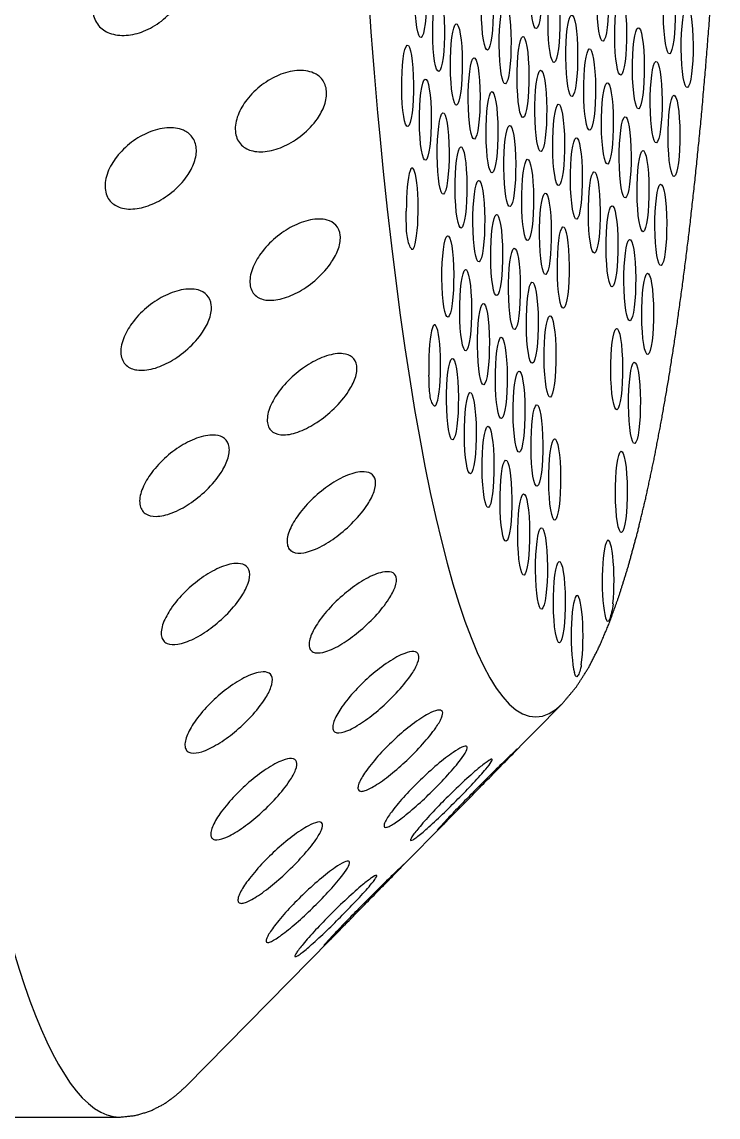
# Model space of a CAD drawing. Extents: x 413 to 494, y 628 to 766.
# Drawn here: x 437.022 to 437.801, y 680.07 to 681.296 of the extents above; entities that cross this region are included whole.
import ezdxf

# ---------------------------------------------------------------- set-up
doc = ezdxf.new("R2010")
doc.units = 0
doc.header["$MEASUREMENT"] = 0
doc.layers.add('1', color=4, linetype='Continuous')
doc.layers.add('BDIM_YELLOW', color=2, linetype='Continuous')

# ---------------------------------------------------------------- blocks, each defined once
blk = doc.blocks.new('2018 BEAM (110V)')
at = {"layer": 'BDIM_YELLOW'}
for p, q in [((24.2443, 37.0731), (24.1803, 37.0081)), ((24.1285, 36.9554), (24.049, 36.8746)), ((24.0069, 36.8318), (23.8226, 36.6445)), ((23.2391, 36.6099), (23.748, 36.6099))]:
    blk.add_line(p, q, dxfattribs=at)
for centre, major_axis, start_param, end_param in [((23.748, 38.4849), (0, -1.875), 3.141593, 6.283185), ((24.2139, 38.4849), (0, -1.4272), 2.994561, 6.430217), ((24.2145, 37.8734), (0, 0.0455), 0.253665, 6.53685), ((24.0853, 37.8635), (0, 0.0455), 0.253665, 6.53685), ((24.2891, 37.8593), (0, 0.0455), 0.253665, 6.53685), ((24.1599, 37.8495), (0, 0.0455), 0.253665, 6.53685), ((24.3637, 37.8453), (0, 0.0455), 0.253665, 6.53685), ((24.2345, 37.8355), (0, 0.0455), 0.253665, 6.53685), ((24.1053, 37.8256), (0, 0.0455), 0.253665, 6.53685), ((24.3091, 37.8215), (0, 0.0455), 0.253665, 6.53685), ((24.1798, 37.8116), (0, 0.0455), 0.253665, 6.53685), ((24.2544, 37.7976), (0, 0.0455), 0.253665, 6.53685), ((24.3836, 37.8075), (0, 0.0455), 0.253665, 6.53685), ((24.1252, 37.7878), (0, 0.0455), 0.253665, 6.53685), ((24.329, 37.7836), (0, 0.0455), 0.253665, 6.53685), ((24.1998, 37.7738), (0, 0.0455), 0.253665, 6.53685), ((24.0706, 37.7639), (0, 0.0455), 0.253665, 6.53685), ((24.2744, 37.7598), (0, 0.0455), 0.253665, 6.53685), ((24.1451, 37.7499), (0, 0.0455), 0.253665, 6.53685), ((24.2197, 37.7359), (0, 0.0455), 0.253665, 6.53685), ((24.3489, 37.7457), (0, 0.0455), 0.253665, 6.53685), ((24.0905, 37.7261), (0, 0.0455), 0.253665, 6.53685), ((24.1651, 37.712), (0, 0.0455), 0.253665, 6.53685), ((24.2943, 37.7219), (0, 0.0455), 0.253665, 6.53685), ((24.2397, 37.698), (0, 0.0455), 0.253665, 6.53685), ((24.3689, 37.7079), (0, 0.0455), 0.253665, 6.53685), ((24.1104, 37.6882), (0, 0.0455), 0.253665, 6.53685), ((24.185, 37.6742), (0, 0.0455), 0.253665, 6.53685), ((24.3142, 37.684), (0, 0.0455), 0.253665, 6.53685), ((24.1304, 37.6503), (0, 0.0455), 0.253665, 6.53685), ((24.2596, 37.6602), (0, 0.0455), 0.253665, 6.53685), ((24.3342, 37.6462), (0, 0.0455), 0.253665, 6.53685), ((24.0758, 37.6265), (0, 0.0455), 2.883569, 7.913917), ((24.205, 37.6363), (0, 0.0455), 0.253665, 6.53685), ((24.1503, 37.6125), (0, 0.0455), 0.253665, 6.53685), ((24.2796, 37.6223), (0, 0.0455), 0.253665, 6.53685), ((24.3541, 37.6083), (0, 0.0455), 0.253665, 6.53685), ((24.2249, 37.5984), (0, 0.0455), 0.253665, 6.53685), ((24.2995, 37.5844), (0, 0.0455), 0.253665, 6.53685), ((24.1703, 37.5746), (0, 0.0455), 0.253665, 6.53685), ((24.1156, 37.5507), (0, 0.0455), 0.253665, 6.53685), ((24.2449, 37.5606), (0, 0.0455), 0.253665, 6.53685), ((24.3194, 37.5466), (0, 0.0455), 0.253665, 6.53685), ((24.1902, 37.5367), (0, 0.0455), 0.253665, 6.53685), ((24.1356, 37.5129), (0, 0.0455), 0.253665, 6.53685), ((24.3394, 37.5087), (0, 0.0455), 0.253665, 6.53685), ((24.2102, 37.4989), (0, 0.0455), 0.253665, 6.53685), ((24.1555, 37.475), (0, 0.0455), 0.253665, 6.53685), ((24.2301, 37.461), (0, 0.0455), 0.253665, 6.53685), ((24.1009, 37.4511), (0, 0.0455), 3.065388, 8.095736), ((24.3047, 37.447), (0, 0.0455), 0.253665, 6.53685), ((24.1755, 37.4371), (0, 0.0455), 0.253665, 6.53685), ((24.1208, 37.4133), (0, 0.0455), 0.253665, 6.53685), ((24.3246, 37.4091), (0, 0.0455), 0.253665, 6.53685), ((24.1954, 37.3993), (0, 0.0455), 0.253665, 6.53685), ((24.1408, 37.3754), (0, 0.0455), 0.253665, 6.53685), ((24.2154, 37.3614), (0, 0.0455), 0.253665, 6.53685), ((24.1607, 37.3375), (0, 0.0455), 0.253665, 6.53685), ((24.2353, 37.3235), (0, 0.0455), 0.253665, 6.53685), ((24.3099, 37.3095), (0, 0.0455), 0.253665, 6.53685), ((24.1807, 37.2997), (0, 0.0455), 0.253665, 6.53685), ((24.2006, 37.2618), (0, 0.0455), 0.253665, 6.53685), ((24.2205, 37.2239), (0, 0.0455), 0.253665, 6.53685), ((24.2951, 37.2099), (0, 0.0455), 4.112585, 9.142933), ((24.2405, 37.1861), (0, 0.0455), 0.253665, 6.53685), ((24.2604, 37.1482), (0, 0.0455), 3.930767, 8.961115)]:
    blk.add_ellipse(centre, major_axis=major_axis, ratio=0.145722, start_param=start_param, end_param=end_param, dxfattribs=at)
for points in [[(24.2443, 37.0731), (24.2598, 37.0917), (24.2733, 37.1129), (24.2854, 37.1367), (24.2968, 37.1636), (24.3075, 37.1935), (24.3178, 37.2266), (24.3277, 37.2628), (24.3372, 37.3022), (24.3463, 37.3447), (24.355, 37.3902), (24.3634, 37.4386), (24.3713, 37.4898), (24.3788, 37.5437), (24.3859, 37.6002), (24.3925, 37.6591), (24.3987, 37.7202), (24.4043, 37.7834), (24.4095, 37.8485), (24.4141, 37.9154), (24.4183, 37.9838)], [(23.748, 36.6099), (23.7657, 36.6117), (23.7824, 36.6167), (23.7974, 36.6243), (23.8107, 36.6337), (23.8226, 36.6445)]]:
    blk.add_open_spline(points, degree=1, dxfattribs=at)
for points, knots in [([(23.7726, 37.8242), (23.7664, 37.822), (23.7596, 37.8206), (23.7466, 37.8202), (23.7403, 37.8214), (23.7306, 37.8257), (23.7264, 37.8289), (23.7217, 37.8353), (23.7205, 37.8377), (23.7187, 37.843), (23.7181, 37.8459), (23.7178, 37.8518), (23.718, 37.8549), (23.7191, 37.8612), (23.72, 37.8644), (23.7237, 37.8736), (23.7274, 37.8794), (23.7362, 37.89), (23.7421, 37.8953), (23.7547, 37.9035), (23.7614, 37.9066), (23.7741, 37.9105), (23.7812, 37.9116), (23.7948, 37.911), (23.8013, 37.9093), (23.8103, 37.9041), (23.8138, 37.901), (23.8189, 37.893), (23.8204, 37.8881), (23.821, 37.8778), (23.8201, 37.8721), (23.8161, 37.8612), (23.8131, 37.856), (23.8051, 37.8452), (23.7991, 37.8394), (23.7861, 37.83), (23.7791, 37.8265), (23.7726, 37.8242)], [0, 0, 0, 0, 0.0233552, 0.0233552, 0.0467103, 0.0467103, 0.0658795, 0.0658795, 0.0754641, 0.0754641, 0.0850487, 0.0850487, 0.0946332, 0.0946332, 0.1042178, 0.1042178, 0.123387, 0.123387, 0.1467421, 0.1467421, 0.1700973, 0.1700973, 0.1945396, 0.1945396, 0.2189818, 0.2189818, 0.2355966, 0.2355966, 0.2522113, 0.2522113, 0.2688261, 0.2688261, 0.2854408, 0.2854408, 0.3098831, 0.3098831, 0.3343253, 0.3343253, 0.3343253, 0.3343253]), ([(23.9329, 37.6967), (23.9268, 37.6939), (23.92, 37.6917), (23.9069, 37.6897), (23.9006, 37.69), (23.8909, 37.6929), (23.8866, 37.6954), (23.8818, 37.7009), (23.8805, 37.703), (23.8786, 37.7078), (23.878, 37.7104), (23.8775, 37.716), (23.8777, 37.719), (23.8787, 37.7251), (23.8796, 37.7282), (23.8831, 37.7374), (23.8867, 37.7434), (23.8953, 37.7545), (23.9011, 37.7602), (23.9136, 37.7696), (23.9202, 37.7733), (23.9328, 37.7786), (23.9399, 37.7805), (23.9535, 37.7815), (23.96, 37.7807), (23.969, 37.7767), (23.9726, 37.7742), (23.9778, 37.7673), (23.9794, 37.7629), (23.9802, 37.7533), (23.9794, 37.7478), (23.9756, 37.737), (23.9727, 37.7317), (23.9649, 37.7205), (23.959, 37.7143), (23.9462, 37.7039), (23.9393, 37.6997), (23.9329, 37.6967)], [0, 0, 0, 0, 0.023389, 0.023389, 0.0467779, 0.0467779, 0.0659746, 0.0659746, 0.0755729, 0.0755729, 0.0851712, 0.0851712, 0.0947696, 0.0947696, 0.1043679, 0.1043679, 0.1235645, 0.1235645, 0.1469535, 0.1469535, 0.1703425, 0.1703425, 0.1947513, 0.1947513, 0.2191601, 0.2191601, 0.2357472, 0.2357472, 0.2523342, 0.2523342, 0.2689213, 0.2689213, 0.2855084, 0.2855084, 0.3099172, 0.3099172, 0.334326, 0.334326, 0.334326, 0.334326]), ([(23.7871, 37.6326), (23.7809, 37.6298), (23.7742, 37.6276), (23.7611, 37.6257), (23.7548, 37.6259), (23.7451, 37.6289), (23.7408, 37.6313), (23.736, 37.6368), (23.7347, 37.6389), (23.7328, 37.6437), (23.7322, 37.6463), (23.7318, 37.6519), (23.7319, 37.6549), (23.7329, 37.661), (23.7338, 37.6641), (23.7373, 37.6733), (23.7409, 37.6793), (23.7495, 37.6904), (23.7553, 37.6961), (23.7677, 37.7055), (23.7744, 37.7092), (23.787, 37.7144), (23.7941, 37.7164), (23.8076, 37.7174), (23.8142, 37.7166), (23.8232, 37.7127), (23.8268, 37.7102), (23.832, 37.7032), (23.8336, 37.6988), (23.8344, 37.6892), (23.8336, 37.6837), (23.8298, 37.6729), (23.8269, 37.6676), (23.8191, 37.6564), (23.8132, 37.6502), (23.8004, 37.6398), (23.7935, 37.6356), (23.7871, 37.6326)], [0, 0, 0, 0, 0.0233552, 0.0233552, 0.0467103, 0.0467103, 0.0658795, 0.0658795, 0.0754641, 0.0754641, 0.0850487, 0.0850487, 0.0946332, 0.0946332, 0.1042178, 0.1042178, 0.123387, 0.123387, 0.1467421, 0.1467421, 0.1700973, 0.1700973, 0.1945396, 0.1945396, 0.2189818, 0.2189818, 0.2355966, 0.2355966, 0.2522113, 0.2522113, 0.2688261, 0.2688261, 0.2854408, 0.2854408, 0.3098831, 0.3098831, 0.3343253, 0.3343253, 0.3343253, 0.3343253]), ([(23.9495, 37.5339), (23.9434, 37.5305), (23.9367, 37.5276), (23.9237, 37.5241), (23.9174, 37.5235), (23.9076, 37.5249), (23.9033, 37.5266), (23.8984, 37.5311), (23.8971, 37.5329), (23.8951, 37.5371), (23.8944, 37.5395), (23.8939, 37.5446), (23.894, 37.5474), (23.8949, 37.5532), (23.8957, 37.5562), (23.899, 37.5652), (23.9025, 37.5712), (23.9109, 37.5827), (23.9166, 37.5887), (23.9289, 37.5991), (23.9354, 37.6034), (23.9479, 37.6099), (23.955, 37.6125), (23.9685, 37.6152), (23.975, 37.6153), (23.9841, 37.6128), (23.9877, 37.6109), (23.993, 37.6051), (23.9948, 37.6012), (23.9957, 37.5924), (23.995, 37.5872), (23.9915, 37.5768), (23.9886, 37.5715), (23.9811, 37.5601), (23.9753, 37.5536), (23.9627, 37.5423), (23.9559, 37.5375), (23.9495, 37.5339)], [0, 0, 0, 0, 0.023389, 0.023389, 0.0467779, 0.0467779, 0.0659746, 0.0659746, 0.0755729, 0.0755729, 0.0851712, 0.0851712, 0.0947696, 0.0947696, 0.1043679, 0.1043679, 0.1235645, 0.1235645, 0.1469535, 0.1469535, 0.1703425, 0.1703425, 0.1947513, 0.1947513, 0.2191601, 0.2191601, 0.2357472, 0.2357472, 0.2523342, 0.2523342, 0.2689213, 0.2689213, 0.2855084, 0.2855084, 0.3099172, 0.3099172, 0.334326, 0.334326, 0.334326, 0.334326]), ([(24.0741, 37.5825), (24.0739, 37.5828), (24.0737, 37.5831), (24.0728, 37.5851), (24.0719, 37.5874), (24.0706, 37.5928), (24.0701, 37.5956), (24.0694, 37.6021), (24.0693, 37.6057), (24.0691, 37.6141), (24.0692, 37.6189), (24.0691, 37.6237)], [-0.10333223, -0.10333223, -0.10333223, -0.10333223, -0.09981809, -0.09981809, -0.08531374, -0.08531374, -0.07331614, -0.07331614, -0.06095866, -0.06095866, -0.0463084, -0.0463084, -0.0463084, -0.0463084]), ([(23.805, 37.4556), (23.799, 37.4521), (23.7923, 37.4492), (23.7792, 37.4458), (23.7729, 37.4452), (23.7632, 37.4466), (23.7588, 37.4483), (23.754, 37.4528), (23.7527, 37.4546), (23.7507, 37.4588), (23.75, 37.4612), (23.7494, 37.4663), (23.7495, 37.469), (23.7504, 37.4748), (23.7513, 37.4779), (23.7546, 37.4869), (23.7581, 37.4929), (23.7664, 37.5043), (23.7721, 37.5104), (23.7844, 37.5207), (23.7909, 37.525), (23.8035, 37.5315), (23.8105, 37.5342), (23.824, 37.5369), (23.8305, 37.537), (23.8397, 37.5345), (23.8433, 37.5326), (23.8486, 37.5269), (23.8503, 37.523), (23.8513, 37.5141), (23.8506, 37.5089), (23.847, 37.4984), (23.8442, 37.4931), (23.8366, 37.4817), (23.8308, 37.4752), (23.8182, 37.4639), (23.8114, 37.4592), (23.805, 37.4556)], [0, 0, 0, 0, 0.0233552, 0.0233552, 0.0467103, 0.0467103, 0.0658795, 0.0658795, 0.0754641, 0.0754641, 0.0850487, 0.0850487, 0.0946332, 0.0946332, 0.1042178, 0.1042178, 0.123387, 0.123387, 0.1467421, 0.1467421, 0.1700973, 0.1700973, 0.1945396, 0.1945396, 0.2189818, 0.2189818, 0.2355966, 0.2355966, 0.2522113, 0.2522113, 0.2688261, 0.2688261, 0.2854408, 0.2854408, 0.3098831, 0.3098831, 0.3343253, 0.3343253, 0.3343253, 0.3343253]), ([(23.9691, 37.3874), (23.9631, 37.3834), (23.9564, 37.3799), (23.9435, 37.3748), (23.9372, 37.3734), (23.9274, 37.3733), (23.923, 37.3743), (23.9181, 37.3777), (23.9167, 37.3791), (23.9147, 37.3826), (23.914, 37.3847), (23.9133, 37.3892), (23.9134, 37.3918), (23.9142, 37.3972), (23.9149, 37.4), (23.9181, 37.4087), (23.9215, 37.4147), (23.9296, 37.4263), (23.9352, 37.4326), (23.9473, 37.4437), (23.9537, 37.4485), (23.9661, 37.4562), (23.9731, 37.4595), (23.9866, 37.4639), (23.9931, 37.4648), (24.0022, 37.4638), (24.0058, 37.4625), (24.0113, 37.458), (24.0131, 37.4547), (24.0142, 37.4468), (24.0136, 37.442), (24.0102, 37.432), (24.0075, 37.4269), (24.0001, 37.4155), (23.9944, 37.4088), (23.9821, 37.3968), (23.9754, 37.3916), (23.9691, 37.3874)], [0, 0, 0, 0, 0.023389, 0.023389, 0.0467779, 0.0467779, 0.0659746, 0.0659746, 0.0755729, 0.0755729, 0.0851712, 0.0851712, 0.0947696, 0.0947696, 0.1043679, 0.1043679, 0.1235645, 0.1235645, 0.1469535, 0.1469535, 0.1703425, 0.1703425, 0.1947513, 0.1947513, 0.2191601, 0.2191601, 0.2357472, 0.2357472, 0.2523342, 0.2523342, 0.2689213, 0.2689213, 0.2855084, 0.2855084, 0.3099172, 0.3099172, 0.334326, 0.334326, 0.334326, 0.334326]), ([(24.1004, 37.4058), (24.1001, 37.4059), (24.0998, 37.4062), (24.0987, 37.4074), (24.0979, 37.409), (24.0966, 37.413), (24.0961, 37.4153), (24.0953, 37.4206), (24.095, 37.4236), (24.0947, 37.4311), (24.0946, 37.4355), (24.0945, 37.4403)], [-0.10333581, -0.10333581, -0.10333581, -0.10333581, -0.09774084, -0.09774084, -0.08402044, -0.08402044, -0.07264257, -0.07264257, -0.06085918, -0.06085918, -0.04630941, -0.04630941, -0.04630941, -0.04630941]), ([(23.8262, 37.2962), (23.8202, 37.2922), (23.8136, 37.2886), (23.8006, 37.2836), (23.7944, 37.2822), (23.7846, 37.2822), (23.7802, 37.2831), (23.7753, 37.2865), (23.7739, 37.2879), (23.7719, 37.2915), (23.7712, 37.2935), (23.7705, 37.2981), (23.7705, 37.3006), (23.7713, 37.306), (23.7721, 37.3088), (23.7753, 37.3175), (23.7787, 37.3235), (23.7868, 37.3351), (23.7924, 37.3413), (23.8044, 37.3524), (23.8109, 37.3573), (23.8233, 37.3649), (23.8302, 37.3683), (23.8437, 37.3727), (23.8502, 37.3736), (23.8594, 37.3726), (23.863, 37.3714), (23.8684, 37.3669), (23.8702, 37.3636), (23.8714, 37.3557), (23.8707, 37.3508), (23.8674, 37.3408), (23.8647, 37.3357), (23.8573, 37.3243), (23.8516, 37.3176), (23.8392, 37.3056), (23.8325, 37.3003), (23.8262, 37.2962)], [0, 0, 0, 0, 0.0233552, 0.0233552, 0.0467103, 0.0467103, 0.0658795, 0.0658795, 0.0754641, 0.0754641, 0.0850487, 0.0850487, 0.0946332, 0.0946332, 0.1042178, 0.1042178, 0.123387, 0.123387, 0.1467421, 0.1467421, 0.1700973, 0.1700973, 0.1945396, 0.1945396, 0.2189818, 0.2189818, 0.2355966, 0.2355966, 0.2522113, 0.2522113, 0.2688261, 0.2688261, 0.2854408, 0.2854408, 0.3098831, 0.3098831, 0.3343253, 0.3343253, 0.3343253, 0.3343253]), ([(23.9913, 37.2597), (23.9853, 37.2552), (23.9788, 37.251), (23.9659, 37.2446), (23.9597, 37.2424), (23.9499, 37.2408), (23.9455, 37.2409), (23.9406, 37.2432), (23.9392, 37.2442), (23.937, 37.247), (23.9363, 37.2487), (23.9356, 37.2527), (23.9355, 37.2549), (23.9362, 37.2598), (23.937, 37.2625), (23.94, 37.2707), (23.9432, 37.2765), (23.9512, 37.288), (23.9566, 37.2944), (23.9685, 37.3061), (23.9749, 37.3114), (23.9871, 37.32), (23.994, 37.3241), (24.0073, 37.33), (24.0138, 37.3318), (24.0229, 37.3322), (24.0266, 37.3317), (24.0321, 37.3285), (24.034, 37.3258), (24.0352, 37.319), (24.0347, 37.3147), (24.0315, 37.3054), (24.0289, 37.3004), (24.0218, 37.2892), (24.0162, 37.2825), (24.0041, 37.27), (23.9975, 37.2643), (23.9913, 37.2597)], [0, 0, 0, 0, 0.023389, 0.023389, 0.0467779, 0.0467779, 0.0659746, 0.0659746, 0.0755729, 0.0755729, 0.0851712, 0.0851712, 0.0947696, 0.0947696, 0.1043679, 0.1043679, 0.1235645, 0.1235645, 0.1469535, 0.1469535, 0.1703425, 0.1703425, 0.1947513, 0.1947513, 0.2191601, 0.2191601, 0.2357472, 0.2357472, 0.2523342, 0.2523342, 0.2689213, 0.2689213, 0.2855084, 0.2855084, 0.3099172, 0.3099172, 0.334326, 0.334326, 0.334326, 0.334326]), ([(23.8503, 37.1571), (23.8443, 37.1527), (23.8378, 37.1485), (23.8249, 37.1421), (23.8187, 37.1399), (23.8089, 37.1383), (23.8046, 37.1384), (23.7996, 37.1407), (23.7982, 37.1417), (23.7961, 37.1445), (23.7953, 37.1462), (23.7946, 37.1502), (23.7946, 37.1524), (23.7953, 37.1573), (23.796, 37.16), (23.799, 37.1681), (23.8023, 37.1739), (23.8102, 37.1855), (23.8156, 37.1919), (23.8275, 37.2036), (23.8338, 37.2088), (23.8461, 37.2175), (23.853, 37.2216), (23.8663, 37.2274), (23.8728, 37.2293), (23.882, 37.2297), (23.8856, 37.2292), (23.8911, 37.226), (23.893, 37.2234), (23.8943, 37.2165), (23.8937, 37.2122), (23.8905, 37.2028), (23.8879, 37.1978), (23.8808, 37.1867), (23.8752, 37.1799), (23.8631, 37.1674), (23.8565, 37.1617), (23.8503, 37.1571)], [0, 0, 0, 0, 0.0233552, 0.0233552, 0.0467103, 0.0467103, 0.0658795, 0.0658795, 0.0754641, 0.0754641, 0.0850487, 0.0850487, 0.0946332, 0.0946332, 0.1042178, 0.1042178, 0.123387, 0.123387, 0.1467421, 0.1467421, 0.1700973, 0.1700973, 0.1945396, 0.1945396, 0.2189818, 0.2189818, 0.2355966, 0.2355966, 0.2522113, 0.2522113, 0.2688261, 0.2688261, 0.2854408, 0.2854408, 0.3098831, 0.3098831, 0.3343253, 0.3343253, 0.3343253, 0.3343253]), ([(24.0157, 37.1529), (24.0099, 37.1481), (24.0034, 37.1433), (23.9907, 37.1356), (23.9845, 37.1326), (23.9747, 37.1295), (23.9704, 37.1289), (23.9654, 37.1299), (23.9639, 37.1306), (23.9618, 37.1326), (23.961, 37.1339), (23.9602, 37.1372), (23.9601, 37.1391), (23.9608, 37.1434), (23.9614, 37.1458), (23.9643, 37.1534), (23.9674, 37.1589), (23.9751, 37.1702), (23.9805, 37.1767), (23.9921, 37.1887), (23.9984, 37.1943), (24.0104, 37.2039), (24.0172, 37.2085), (24.0305, 37.2158), (24.0369, 37.2185), (24.046, 37.2204), (24.0497, 37.2205), (24.0552, 37.2188), (24.0571, 37.2168), (24.0585, 37.2112), (24.0581, 37.2074), (24.0551, 37.1988), (24.0525, 37.1941), (24.0456, 37.1834), (24.0402, 37.1767), (24.0283, 37.1639), (24.0218, 37.1579), (24.0157, 37.1529)], [0, 0, 0, 0, 0.023389, 0.023389, 0.0467779, 0.0467779, 0.0659746, 0.0659746, 0.0755729, 0.0755729, 0.0851712, 0.0851712, 0.0947696, 0.0947696, 0.1043679, 0.1043679, 0.1235645, 0.1235645, 0.1469535, 0.1469535, 0.1703425, 0.1703425, 0.1947513, 0.1947513, 0.2191601, 0.2191601, 0.2357472, 0.2357472, 0.2523342, 0.2523342, 0.2689213, 0.2689213, 0.2855084, 0.2855084, 0.3099172, 0.3099172, 0.334326, 0.334326, 0.334326, 0.334326]), ([(24.3006, 37.1842), (24.3003, 37.1809), (24.2997, 37.1778), (24.2983, 37.1719), (24.2976, 37.1694), (24.2962, 37.1658), (24.2956, 37.1648), (24.2945, 37.1642), (24.294, 37.1648), (24.2933, 37.1662)], [-0.10334717, -0.10334717, -0.10334717, -0.10334717, -0.09099542, -0.09099542, -0.07615637, -0.07615637, -0.06155718, -0.06155718, -0.04630625, -0.04630625, -0.04630625, -0.04630625]), ([(24.042, 37.0689), (24.0362, 37.0638), (24.0298, 37.0586), (24.0173, 37.0497), (24.0111, 37.0459), (24.0015, 37.0414), (23.9971, 37.04), (23.9921, 37.0398), (23.9907, 37.0401), (23.9885, 37.0413), (23.9877, 37.0422), (23.9868, 37.0447), (23.9867, 37.0463), (23.9873, 37.05), (23.9879, 37.0521), (23.9906, 37.0589), (23.9937, 37.0641), (24.0012, 37.0749), (24.0064, 37.0813), (24.0178, 37.0935), (24.0239, 37.0994), (24.0358, 37.1096), (24.0425, 37.1148), (24.0556, 37.1234), (24.062, 37.1268), (24.0711, 37.1302), (24.0747, 37.131), (24.0803, 37.1307), (24.0822, 37.1294), (24.0837, 37.1251), (24.0833, 37.1219), (24.0804, 37.1143), (24.078, 37.11), (24.0713, 37.0998), (24.066, 37.0932), (24.0543, 37.0804), (24.048, 37.0742), (24.042, 37.0689)], [0, 0, 0, 0, 0.023389, 0.023389, 0.0467779, 0.0467779, 0.0659746, 0.0659746, 0.0755729, 0.0755729, 0.0851712, 0.0851712, 0.0947696, 0.0947696, 0.1043679, 0.1043679, 0.1235645, 0.1235645, 0.1469535, 0.1469535, 0.1703425, 0.1703425, 0.1947513, 0.1947513, 0.2191601, 0.2191601, 0.2357472, 0.2357472, 0.2523342, 0.2523342, 0.2689213, 0.2689213, 0.2855084, 0.2855084, 0.3099172, 0.3099172, 0.334326, 0.334326, 0.334326, 0.334326]), ([(24.2651, 37.1162), (24.2647, 37.1132), (24.2641, 37.1107), (24.2626, 37.1062), (24.2617, 37.1045), (24.2603, 37.1026), (24.2597, 37.1025), (24.2586, 37.1037), (24.2581, 37.1052), (24.2575, 37.1075)], [-0.10334717, -0.10334717, -0.10334717, -0.10334717, -0.09099542, -0.09099542, -0.07615637, -0.07615637, -0.06155718, -0.06155718, -0.04630625, -0.04630625, -0.04630625, -0.04630625]), ([(23.8767, 37.0407), (23.8709, 37.0359), (23.8644, 37.0312), (23.8517, 37.0235), (23.8455, 37.0205), (23.8358, 37.0175), (23.8314, 37.0168), (23.8264, 37.0179), (23.825, 37.0185), (23.8228, 37.0205), (23.8221, 37.0219), (23.8213, 37.0251), (23.8212, 37.027), (23.8218, 37.0314), (23.8225, 37.0338), (23.8254, 37.0413), (23.8285, 37.0468), (23.8362, 37.0581), (23.8416, 37.0645), (23.8532, 37.0766), (23.8594, 37.0822), (23.8715, 37.0917), (23.8783, 37.0964), (23.8915, 37.1037), (23.898, 37.1064), (23.9071, 37.1083), (23.9108, 37.1085), (23.9163, 37.1067), (23.9182, 37.1047), (23.9196, 37.0991), (23.9192, 37.0953), (23.9161, 37.0868), (23.9136, 37.0821), (23.9067, 37.0713), (23.9013, 37.0645), (23.8893, 37.0518), (23.8829, 37.0458), (23.8767, 37.0407)], [0, 0, 0, 0, 0.0233552, 0.0233552, 0.0467103, 0.0467103, 0.0658795, 0.0658795, 0.0754641, 0.0754641, 0.0850487, 0.0850487, 0.0946332, 0.0946332, 0.1042178, 0.1042178, 0.123387, 0.123387, 0.1467421, 0.1467421, 0.1700973, 0.1700973, 0.1945396, 0.1945396, 0.2189818, 0.2189818, 0.2355966, 0.2355966, 0.2522113, 0.2522113, 0.2688261, 0.2688261, 0.2854408, 0.2854408, 0.3098831, 0.3098831, 0.3343253, 0.3343253, 0.3343253, 0.3343253]), ([(24.0696, 37.0091), (24.0639, 37.0038), (24.0576, 36.9982), (24.0453, 36.9883), (24.0392, 36.9839), (24.0296, 36.9781), (24.0253, 36.9759), (24.0203, 36.9745), (24.0189, 36.9743), (24.0167, 36.9747), (24.0159, 36.9752), (24.015, 36.9769), (24.0149, 36.9781), (24.0153, 36.9811), (24.0159, 36.9829), (24.0185, 36.9888), (24.0215, 36.9935), (24.0288, 37.0037), (24.0339, 37.0099), (24.045, 37.0221), (24.0511, 37.0281), (24.0628, 37.0389), (24.0694, 37.0445), (24.0823, 37.0542), (24.0886, 37.0584), (24.0976, 37.0632), (24.1012, 37.0647), (24.1068, 37.0658), (24.1087, 37.0653), (24.1103, 37.0623), (24.1099, 37.0598), (24.1072, 37.0533), (24.1048, 37.0494), (24.0983, 37.04), (24.0931, 37.0337), (24.0817, 37.021), (24.0755, 37.0147), (24.0696, 37.0091)], [0, 0, 0, 0, 0.023389, 0.023389, 0.0467779, 0.0467779, 0.0659746, 0.0659746, 0.0755729, 0.0755729, 0.0851712, 0.0851712, 0.0947696, 0.0947696, 0.1043679, 0.1043679, 0.1235645, 0.1235645, 0.1469535, 0.1469535, 0.1703425, 0.1703425, 0.1947513, 0.1947513, 0.2191601, 0.2191601, 0.2357472, 0.2357472, 0.2523342, 0.2523342, 0.2689213, 0.2689213, 0.2855084, 0.2855084, 0.3099172, 0.3099172, 0.334326, 0.334326, 0.334326, 0.334326]), ([(24.0981, 36.9746), (24.0925, 36.9691), (24.0864, 36.9633), (24.0742, 36.9525), (24.0682, 36.9476), (24.0588, 36.9405), (24.0545, 36.9376), (24.0496, 36.935), (24.0481, 36.9344), (24.0459, 36.934), (24.0451, 36.9341), (24.0442, 36.935), (24.0441, 36.9357), (24.0445, 36.9379), (24.045, 36.9393), (24.0475, 36.9443), (24.0504, 36.9485), (24.0575, 36.9579), (24.0625, 36.9638), (24.0734, 36.9757), (24.0794, 36.9818), (24.0908, 36.9929), (24.0973, 36.9988), (24.11, 37.0096), (24.1163, 37.0144), (24.1251, 37.0205), (24.1287, 37.0227), (24.1343, 37.0251), (24.1362, 37.0254), (24.1378, 37.0239), (24.1375, 37.022), (24.1349, 37.0167), (24.1326, 37.0133), (24.1262, 37.0048), (24.1212, 36.9989), (24.11, 36.9866), (24.1039, 36.9803), (24.0981, 36.9746)], [0, 0, 0, 0, 0.023389, 0.023389, 0.0467779, 0.0467779, 0.0659746, 0.0659746, 0.0755729, 0.0755729, 0.0851712, 0.0851712, 0.0947696, 0.0947696, 0.1043679, 0.1043679, 0.1235645, 0.1235645, 0.1469535, 0.1469535, 0.1703425, 0.1703425, 0.1947513, 0.1947513, 0.2191601, 0.2191601, 0.2357472, 0.2357472, 0.2523342, 0.2523342, 0.2689213, 0.2689213, 0.2855084, 0.2855084, 0.3099172, 0.3099172, 0.334326, 0.334326, 0.334326, 0.334326]), ([(24.1559, 36.9833), (24.1505, 36.9778), (24.1446, 36.9718), (24.1329, 36.9598), (24.1271, 36.954), (24.118, 36.9447), (24.1138, 36.9406), (24.109, 36.9358), (24.1076, 36.9344), (24.1055, 36.9323), (24.1047, 36.9316), (24.1037, 36.9308), (24.1036, 36.9307), (24.104, 36.9313), (24.1045, 36.9319), (24.1068, 36.9346), (24.1096, 36.9376), (24.1164, 36.9449), (24.1211, 36.9499), (24.1316, 36.9608), (24.1373, 36.9666), (24.1484, 36.9778), (24.1546, 36.9841), (24.1669, 36.9963), (24.1729, 37.0022), (24.1815, 37.0106), (24.185, 37.0139), (24.1904, 37.0191), (24.1923, 37.0208), (24.1939, 37.0222), (24.1936, 37.0218), (24.1912, 37.0192), (24.189, 37.0169), (24.1829, 37.0107), (24.1781, 37.0058), (24.1673, 36.9949), (24.1615, 36.9889), (24.1559, 36.9833)], [0, 0, 0, 0, 0.023389, 0.023389, 0.0467779, 0.0467779, 0.0659746, 0.0659746, 0.0755729, 0.0755729, 0.0851712, 0.0851712, 0.0947696, 0.0947696, 0.1043679, 0.1043679, 0.1235645, 0.1235645, 0.1469535, 0.1469535, 0.1703425, 0.1703425, 0.1947513, 0.1947513, 0.2191601, 0.2191601, 0.2357472, 0.2357472, 0.2523342, 0.2523342, 0.2689213, 0.2689213, 0.2855084, 0.2855084, 0.3099172, 0.3099172, 0.334326, 0.334326, 0.334326, 0.334326]), ([(23.9052, 36.9491), (23.8994, 36.944), (23.8931, 36.9388), (23.8805, 36.9299), (23.8744, 36.9262), (23.8647, 36.9217), (23.8604, 36.9203), (23.8554, 36.9201), (23.854, 36.9204), (23.8518, 36.9216), (23.851, 36.9225), (23.8501, 36.925), (23.85, 36.9266), (23.8506, 36.9303), (23.8512, 36.9324), (23.8539, 36.9391), (23.857, 36.9443), (23.8645, 36.9551), (23.8697, 36.9615), (23.881, 36.9737), (23.8872, 36.9796), (23.8991, 36.9898), (23.9058, 36.995), (23.9189, 37.0036), (23.9253, 37.0071), (23.9343, 37.0105), (23.938, 37.0113), (23.9436, 37.011), (23.9455, 37.0097), (23.947, 37.0054), (23.9466, 37.0022), (23.9437, 36.9946), (23.9413, 36.9903), (23.9345, 36.9801), (23.9293, 36.9735), (23.9176, 36.9607), (23.9112, 36.9544), (23.9052, 36.9491)], [0, 0, 0, 0, 0.0233552, 0.0233552, 0.0467103, 0.0467103, 0.0658795, 0.0658795, 0.0754641, 0.0754641, 0.0850487, 0.0850487, 0.0946332, 0.0946332, 0.1042178, 0.1042178, 0.123387, 0.123387, 0.1467421, 0.1467421, 0.1700973, 0.1700973, 0.1945396, 0.1945396, 0.2189818, 0.2189818, 0.2355966, 0.2355966, 0.2522113, 0.2522113, 0.2688261, 0.2688261, 0.2854408, 0.2854408, 0.3098831, 0.3098831, 0.3343253, 0.3343253, 0.3343253, 0.3343253]), ([(24.127, 36.9659), (24.1216, 36.9604), (24.1155, 36.9545), (24.1036, 36.943), (24.0977, 36.9375), (24.0884, 36.9293), (24.0842, 36.9257), (24.0793, 36.922), (24.0779, 36.921), (24.0757, 36.9197), (24.0749, 36.9194), (24.0739, 36.9195), (24.0738, 36.9198), (24.0742, 36.9212), (24.0747, 36.9223), (24.0771, 36.9261), (24.0799, 36.9298), (24.0869, 36.9381), (24.0918, 36.9437), (24.1025, 36.9552), (24.1083, 36.9612), (24.1195, 36.9724), (24.1259, 36.9786), (24.1384, 36.9902), (24.1445, 36.9956), (24.1533, 37.0029), (24.1568, 37.0056), (24.1623, 37.0095), (24.1642, 37.0105), (24.1658, 37.0104), (24.1656, 37.0093), (24.163, 37.0053), (24.1608, 37.0024), (24.1546, 36.995), (24.1497, 36.9895), (24.1387, 36.9779), (24.1327, 36.9717), (24.127, 36.9659)], [0, 0, 0, 0, 0.023389, 0.023389, 0.0467779, 0.0467779, 0.0659746, 0.0659746, 0.0755729, 0.0755729, 0.0851712, 0.0851712, 0.0947696, 0.0947696, 0.1043679, 0.1043679, 0.1235645, 0.1235645, 0.1469535, 0.1469535, 0.1703425, 0.1703425, 0.1947513, 0.1947513, 0.2191601, 0.2191601, 0.2357472, 0.2357472, 0.2523342, 0.2523342, 0.2689213, 0.2689213, 0.2855084, 0.2855084, 0.3099172, 0.3099172, 0.334326, 0.334326, 0.334326, 0.334326]), ([(23.9352, 36.8837), (23.9295, 36.8784), (23.9232, 36.8729), (23.9109, 36.863), (23.9048, 36.8586), (23.8953, 36.8527), (23.891, 36.8506), (23.886, 36.8492), (23.8845, 36.849), (23.8823, 36.8494), (23.8815, 36.8499), (23.8806, 36.8516), (23.8805, 36.8528), (23.881, 36.8558), (23.8816, 36.8576), (23.8842, 36.8634), (23.8871, 36.8682), (23.8944, 36.8783), (23.8995, 36.8845), (23.9106, 36.8967), (23.9167, 36.9027), (23.9283, 36.9135), (23.935, 36.9191), (23.9479, 36.9289), (23.9542, 36.9331), (23.9632, 36.9379), (23.9668, 36.9394), (23.9724, 36.9405), (23.9743, 36.94), (23.9759, 36.937), (23.9756, 36.9345), (23.9728, 36.928), (23.9705, 36.9241), (23.9639, 36.9146), (23.9587, 36.9083), (23.9473, 36.8956), (23.9411, 36.8893), (23.9352, 36.8837)], [0, 0, 0, 0, 0.0233552, 0.0233552, 0.0467103, 0.0467103, 0.0658795, 0.0658795, 0.0754641, 0.0754641, 0.0850487, 0.0850487, 0.0946332, 0.0946332, 0.1042178, 0.1042178, 0.123387, 0.123387, 0.1467421, 0.1467421, 0.1700973, 0.1700973, 0.1945396, 0.1945396, 0.2189818, 0.2189818, 0.2355966, 0.2355966, 0.2522113, 0.2522113, 0.2688261, 0.2688261, 0.2854408, 0.2854408, 0.3098831, 0.3098831, 0.3343253, 0.3343253, 0.3343253, 0.3343253]), ([(23.9661, 36.8458), (23.9606, 36.8403), (23.9544, 36.8345), (23.9422, 36.8237), (23.9363, 36.8188), (23.9268, 36.8117), (23.9226, 36.8088), (23.9176, 36.8062), (23.9162, 36.8057), (23.914, 36.8052), (23.9132, 36.8053), (23.9123, 36.8062), (23.9121, 36.807), (23.9126, 36.8092), (23.9131, 36.8106), (23.9156, 36.8155), (23.9185, 36.8197), (23.9256, 36.829), (23.9306, 36.835), (23.9415, 36.8469), (23.9474, 36.853), (23.9588, 36.864), (23.9653, 36.87), (23.9781, 36.8808), (23.9843, 36.8856), (23.9932, 36.8917), (23.9968, 36.8939), (24.0023, 36.8964), (24.0043, 36.8967), (24.0059, 36.8951), (24.0056, 36.8933), (24.003, 36.888), (24.0007, 36.8845), (23.9943, 36.876), (23.9892, 36.8701), (23.978, 36.8578), (23.9719, 36.8515), (23.9661, 36.8458)], [0, 0, 0, 0, 0.0233552, 0.0233552, 0.0467103, 0.0467103, 0.0658795, 0.0658795, 0.0754641, 0.0754641, 0.0850487, 0.0850487, 0.0946332, 0.0946332, 0.1042178, 0.1042178, 0.123387, 0.123387, 0.1467421, 0.1467421, 0.1700973, 0.1700973, 0.1945396, 0.1945396, 0.2189818, 0.2189818, 0.2355966, 0.2355966, 0.2522113, 0.2522113, 0.2688261, 0.2688261, 0.2854408, 0.2854408, 0.3098831, 0.3098831, 0.3343253, 0.3343253, 0.3343253, 0.3343253]), ([(24.0288, 36.8541), (24.0235, 36.8487), (24.0176, 36.8427), (24.0058, 36.8307), (24.0001, 36.8249), (23.991, 36.8157), (23.9868, 36.8115), (23.982, 36.8067), (23.9806, 36.8054), (23.9785, 36.8033), (23.9777, 36.8026), (23.9768, 36.8018), (23.9766, 36.8017), (23.977, 36.8023), (23.9775, 36.8029), (23.9799, 36.8056), (23.9826, 36.8086), (23.9894, 36.8158), (23.9941, 36.8208), (24.0046, 36.8317), (24.0103, 36.8375), (24.0213, 36.8487), (24.0276, 36.855), (24.0399, 36.8672), (24.0459, 36.8732), (24.0545, 36.8815), (24.058, 36.8849), (24.0634, 36.89), (24.0653, 36.8918), (24.0669, 36.8932), (24.0666, 36.8928), (24.0642, 36.8901), (24.062, 36.8879), (24.0559, 36.8816), (24.0511, 36.8767), (24.0403, 36.8658), (24.0344, 36.8598), (24.0288, 36.8541)], [0, 0, 0, 0, 0.0233552, 0.0233552, 0.0467103, 0.0467103, 0.0658795, 0.0658795, 0.0754641, 0.0754641, 0.0850487, 0.0850487, 0.0946332, 0.0946332, 0.1042178, 0.1042178, 0.123387, 0.123387, 0.1467421, 0.1467421, 0.1700973, 0.1700973, 0.1945396, 0.1945396, 0.2189818, 0.2189818, 0.2355966, 0.2355966, 0.2522113, 0.2522113, 0.2688261, 0.2688261, 0.2854408, 0.2854408, 0.3098831, 0.3098831, 0.3343253, 0.3343253, 0.3343253, 0.3343253]), ([(23.9975, 36.8358), (23.9921, 36.8304), (23.986, 36.8244), (23.9741, 36.8129), (23.9682, 36.8075), (23.9589, 36.7993), (23.9547, 36.7957), (23.9498, 36.792), (23.9484, 36.791), (23.9462, 36.7897), (23.9454, 36.7894), (23.9445, 36.7895), (23.9443, 36.7899), (23.9447, 36.7912), (23.9453, 36.7923), (23.9477, 36.7961), (23.9505, 36.7997), (23.9574, 36.8081), (23.9623, 36.8136), (23.973, 36.8251), (23.9788, 36.8311), (23.99, 36.8423), (23.9964, 36.8485), (24.0089, 36.8601), (24.015, 36.8655), (24.0238, 36.8728), (24.0273, 36.8756), (24.0328, 36.8795), (24.0348, 36.8805), (24.0364, 36.8804), (24.0361, 36.8793), (24.0336, 36.8753), (24.0314, 36.8724), (24.0251, 36.865), (24.0202, 36.8595), (24.0092, 36.8478), (24.0032, 36.8416), (23.9975, 36.8358)], [0, 0, 0, 0, 0.0233552, 0.0233552, 0.0467103, 0.0467103, 0.0658795, 0.0658795, 0.0754641, 0.0754641, 0.0850487, 0.0850487, 0.0946332, 0.0946332, 0.1042178, 0.1042178, 0.123387, 0.123387, 0.1467421, 0.1467421, 0.1700973, 0.1700973, 0.1945396, 0.1945396, 0.2189818, 0.2189818, 0.2355966, 0.2355966, 0.2522113, 0.2522113, 0.2688261, 0.2688261, 0.2854408, 0.2854408, 0.3098831, 0.3098831, 0.3343253, 0.3343253, 0.3343253, 0.3343253])]:
    blk.add_open_spline(points, degree=3, knots=knots, dxfattribs=at)

msp = doc.modelspace()

# ---------------------------------------------------------------- block references
at = {"layer": '1'}
msp.add_blockref('2018 BEAM (110V)', (413.383, 643.4604), dxfattribs=at)

doc.saveas('drawing.dxf')
